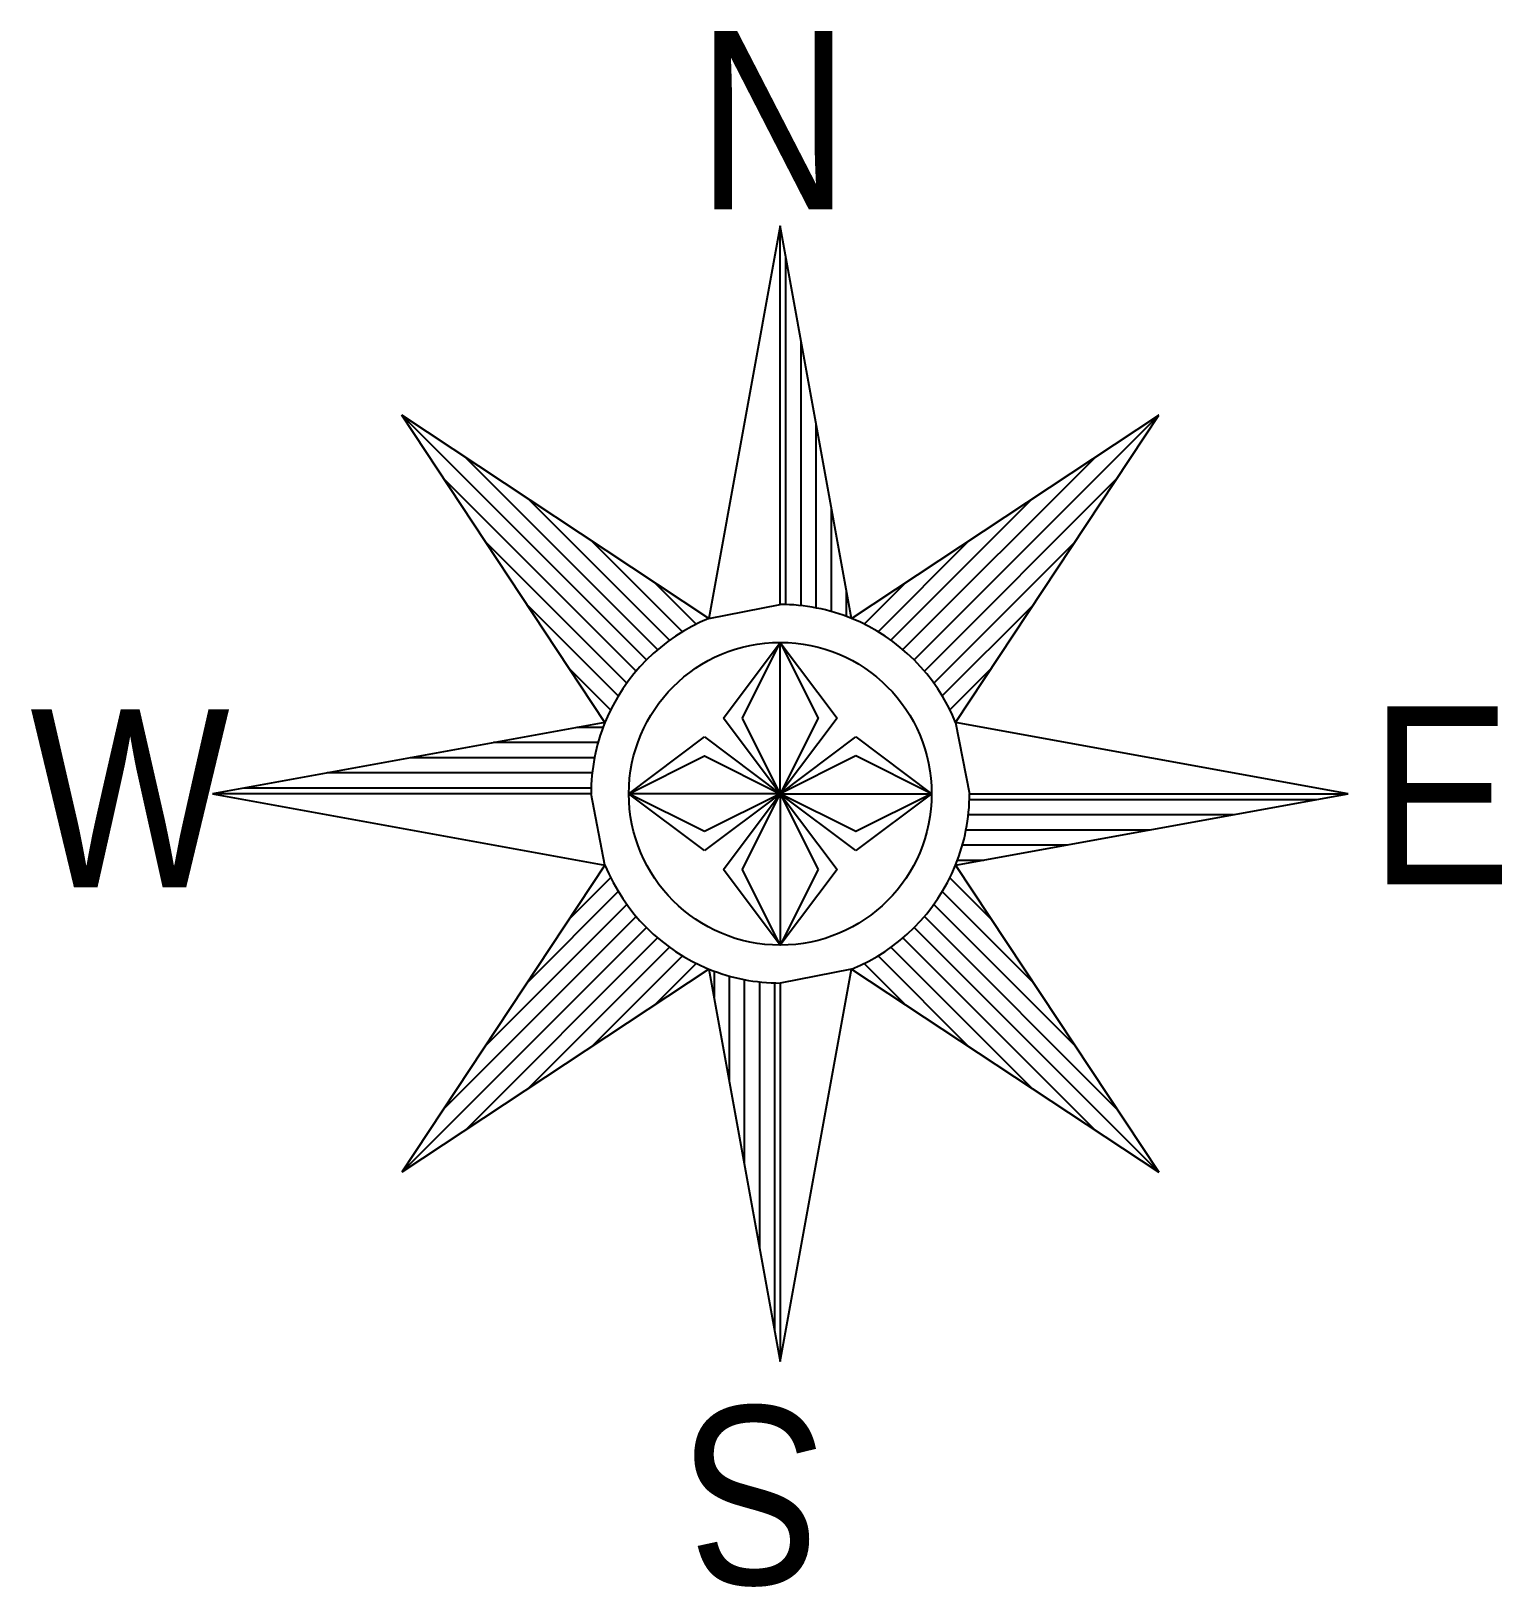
# Model space of a CAD drawing. Header units: millimetres. Extents: x -2888 to 7167, y -634 to 4310.
# Drawn here: x 2751 to 3678, y 2399 to 3381 of the extents above; entities that cross this region are included whole.
import ezdxf

# ---------------------------------------------------------------- set-up
doc = ezdxf.new("R2010")
doc.units = ezdxf.units.MM
doc.header["$MEASUREMENT"] = 0
doc.linetypes.add('PTS_EXT', pattern=[999999, 0, -999999])
doc.styles.get("Standard").update_dxf_attribs({"font": 'arial.ttf'})

msp = doc.modelspace()

# ---------------------------------------------------------------- linework, layer by layer
at = {"linetype": 'Continuous'}
for p, q in [((3268.34502, 3010.15955), (3223.34105, 3257.68066)), ((3223.34105, 3018.96349), (3223.34105, 3257.68066)), ((3226.9216, 3018.90732), (3226.9216, 3237.98063)), ((3236.47113, 3018.24738), (3236.47113, 3185.46594)), ((3178.33708, 3010.15955), (2984.62809, 3138.3291)), ((3112.79482, 2944.61448), (2984.62809, 3138.3291)), ((3138.94405, 2984.01454), (2984.62949, 3138.3291)), ((3246.01925, 3016.78708), (3246.01925, 3132.95125)), ((3268.34502, 3010.15955), (3462.05401, 3138.3291)), ((3307.73946, 2984.01454), (3462.05401, 3138.3291)), ((3333.88868, 2944.61448), (3462.05401, 3138.3291)), ((3145.96613, 2990.48761), (3024.53644, 3111.9173)), ((3300.71737, 2990.48761), (3422.14425, 3111.9173)), ((3132.46256, 2976.97982), (3011.03427, 3098.40951)), ((3314.22095, 2976.97982), (3435.64923, 3098.40951)), ((3153.53443, 2996.4271), (3064.4462, 3085.5055)), ((3293.14768, 2996.4271), (3382.23449, 3085.5055)), ((3255.56738, 3014.52642), (3255.56738, 3080.43657)), ((3126.52727, 2969.41153), (3037.44045, 3058.50396)), ((3161.66578, 3001.7909), (3104.35596, 3059.10774)), ((3285.01773, 3001.7909), (3342.32614, 3059.10774)), ((3320.15623, 2969.41153), (3409.24305, 3058.50396)), ((3170.38827, 3006.57901), (3144.26572, 3032.69594)), ((3276.29383, 3006.57901), (3302.41638, 3032.69594)), ((3265.11691, 3011.42328), (3265.11691, 3027.92188)), ((3121.15505, 2961.28158), (3063.84664, 3018.59841)), ((3325.52846, 2961.28158), (3382.83827, 3018.59841)), ((3187.53418, 2947.35255), (3223.34105, 2995.09317)), ((3199.47074, 2947.35255), (3223.34105, 2995.09317)), ((3223.34105, 2995.09317), (3259.14792, 2947.35255)), ((3116.37396, 2952.56189), (3090.25282, 2978.67882)), ((3330.30954, 2952.56189), (3356.43209, 2978.67882)), ((3112.79482, 2944.61448), (2865.27231, 2899.61192)), ((3223.34105, 2899.61192), (3187.53418, 2947.35255)), ((3223.34105, 2899.61192), (3199.47074, 2947.35255)), ((3259.14792, 2947.35255), (3223.34105, 2899.61192)), ((3111.53391, 2941.38497), (3095.0325, 2941.38497)), ((3127.85558, 2899.61192), (3175.59902, 2935.41739)), ((3175.59902, 2935.41739), (3223.34105, 2899.61192)), ((3223.34105, 2899.61192), (3271.08449, 2935.41739)), ((3271.08449, 2935.41739), (3318.82652, 2899.61192)), ((3108.41813, 2931.83684), (3042.51641, 2931.83684)), ((3106.15887, 2922.28872), (2989.99891, 2922.28872)), ((3271.08449, 2923.48224), (3223.34105, 2899.61192)), ((3318.82652, 2899.61192), (3271.08449, 2923.48224)), ((3104.70981, 2912.74059), (2937.48282, 2912.74059)), ((3103.98527, 2899.61192), (2865.27231, 2899.61192)), ((3104.03863, 2903.19247), (2884.96532, 2903.19247)), ((3175.59902, 2875.74161), (3127.85558, 2899.61192)), ((3175.59902, 2863.80645), (3127.85558, 2899.61192)), ((3223.34105, 2899.61192), (3175.59902, 2875.74161)), ((3223.34105, 2899.61192), (3175.59902, 2863.80645)), ((3187.53418, 2851.8713), (3223.34105, 2899.61192)), ((3223.34105, 2899.61192), (3247.21277, 2851.8713)), ((3223.34105, 2899.61192), (3259.14792, 2851.8713)), ((3271.08449, 2863.80645), (3223.34105, 2899.61192)), ((3318.82652, 2899.61192), (3271.08449, 2863.80645)), ((3333.88868, 2854.60936), (3581.41119, 2899.61192)), ((3342.64488, 2896.03137), (3561.71678, 2896.03137)), ((3342.69823, 2899.61192), (3581.41119, 2899.61192)), ((3341.9737, 2886.48325), (3509.20069, 2886.48325)), ((3340.52463, 2876.93512), (3456.68319, 2876.93512)), ((3338.26538, 2867.387), (3404.1671, 2867.387)), ((3335.14819, 2857.83887), (3351.6496, 2857.83887)), ((3112.79482, 2854.60936), (2984.62809, 2660.89475)), ((3116.37396, 2846.66195), (3090.25142, 2820.53098)), ((3223.34105, 2804.13067), (3187.53418, 2851.8713)), ((3247.21277, 2851.8713), (3223.34105, 2804.13067)), ((3259.14792, 2851.8713), (3223.34105, 2804.13067)), ((3330.30954, 2846.66195), (3356.43068, 2820.53098)), ((3333.88868, 2854.60936), (3462.05401, 2660.89475)), ((3121.15505, 2837.92822), (3063.84523, 2780.62543)), ((3325.52846, 2837.92822), (3382.83687, 2780.62543)), ((3126.52727, 2829.79828), (3037.43905, 2740.71988)), ((3320.15623, 2829.79828), (3409.24305, 2740.71988)), ((3132.46256, 2822.22998), (3011.03427, 2700.80029)), ((3314.22095, 2822.22998), (3435.64783, 2700.80029)), ((3138.94405, 2815.2093), (2984.62949, 2660.89475)), ((3145.96613, 2808.73623), (3024.53785, 2687.30655)), ((3300.71737, 2808.73623), (3422.14566, 2687.30655)), ((3307.73946, 2815.2093), (3462.05401, 2660.89475)), ((3153.53443, 2802.79674), (3064.44761, 2713.70431)), ((3161.66578, 2797.4189), (3104.35737, 2740.1161)), ((3285.01773, 2797.4189), (3342.32614, 2740.1161)), ((3293.14908, 2802.79674), (3382.2359, 2713.70431)), ((3178.33708, 2789.06429), (2984.62809, 2660.89475)), ((3170.38827, 2792.64484), (3144.26713, 2766.51386)), ((3178.33708, 2789.06429), (3223.34105, 2541.54318)), ((3181.5666, 2787.80057), (3181.5666, 2771.30197)), ((3268.34502, 2789.06429), (3462.05401, 2660.89475)), ((3276.29383, 2792.64484), (3302.41778, 2766.51386)), ((3191.11472, 2784.68338), (3191.11472, 2718.78728)), ((3200.66425, 2782.42272), (3200.66425, 2666.27259)), ((3210.21238, 2780.97646), (3210.21238, 2613.74386)), ((3219.7605, 2780.30248), (3219.7605, 2561.22917)), ((3223.34105, 2780.24631), (3223.34105, 2541.54318))]:
    msp.add_line(p, q, dxfattribs=at)
at = {"linetype": 'PTS_EXT'}
msp.add_lwpolyline([(2984.62809, 3138.3291), (3112.79482, 2944.61448), (2865.27231, 2899.61192), (3112.79482, 2854.60936), (2984.62809, 2660.89475), (3178.33708, 2789.06429), (3223.34105, 2541.54318), (3268.34502, 2789.06429), (3462.05401, 2660.89475), (3333.88868, 2854.60936), (3581.41119, 2899.61192), (3333.88868, 2944.61448), (3462.05401, 3138.3291), (3268.34502, 3010.15955), (3223.34105, 3257.68066), (3178.33708, 3010.15955)], close=True, dxfattribs=at)
at = {"linetype": 'Continuous'}
for points in [[(3223.34105, 3257.68066), (3178.33708, 3010.15955), (3223.34105, 3018.96349), (3223.34105, 3257.68066)], [(3223.34105, 2899.61192), (3223.34105, 2995.09317), (3247.21277, 2947.35255), (3223.34105, 2899.61192)], [(3581.41119, 2899.61192), (3333.88868, 2944.61448), (3342.69823, 2899.61192), (3581.41119, 2899.61192)], [(3223.34105, 2899.61192), (3127.85558, 2899.61192), (3175.59902, 2923.48224), (3223.34105, 2899.61192)], [(2865.27231, 2899.61192), (3112.79482, 2854.60936), (3103.98527, 2899.61192), (2865.27231, 2899.61192)], [(3223.34105, 2899.61192), (3223.34105, 2804.13067), (3199.47074, 2851.8713), (3223.34105, 2899.61192)], [(3223.34105, 2899.61192), (3318.82652, 2899.61192), (3271.08449, 2875.74161), (3223.34105, 2899.61192)], [(3223.34105, 2541.54318), (3268.34502, 2789.06429), (3223.34105, 2780.24631), (3223.34105, 2541.54318)]]:
    msp.add_lwpolyline(points, close=True, dxfattribs=at)
msp.add_circle((3223.34105, 2899.61192), 95.48533, dxfattribs=at)
for start, end in [(67.8485, 90), (112.151, 157.849), (22.1515, 67.8486), (157.849, 180), (337.849, 0.00000319), (202.151, 247.849), (292.151, 337.849), (247.849, 270)]:
    msp.add_arc((3223.34105, 2899.61192), 119.35662, start, end, dxfattribs=at)

# ---------------------------------------------------------------- texts
at = {"linetype": 'Continuous', "width": 0.85}
for s, rotation, p in [('N', 0.0000025, (3170.83843, 3268.21168)), ('S', 180, (3251.92776, 2513.47529))]:
    msp.add_text(s, height=112.33089, rotation=rotation, dxfattribs=at).set_placement(p)
for s, p in [('E', (3595.23638, 2842.48651)), ('W', (2750.26757, 2840.54875))]:
    msp.add_text(s, height=112.33089, dxfattribs=at).set_placement(p)

doc.saveas('drawing.dxf')
